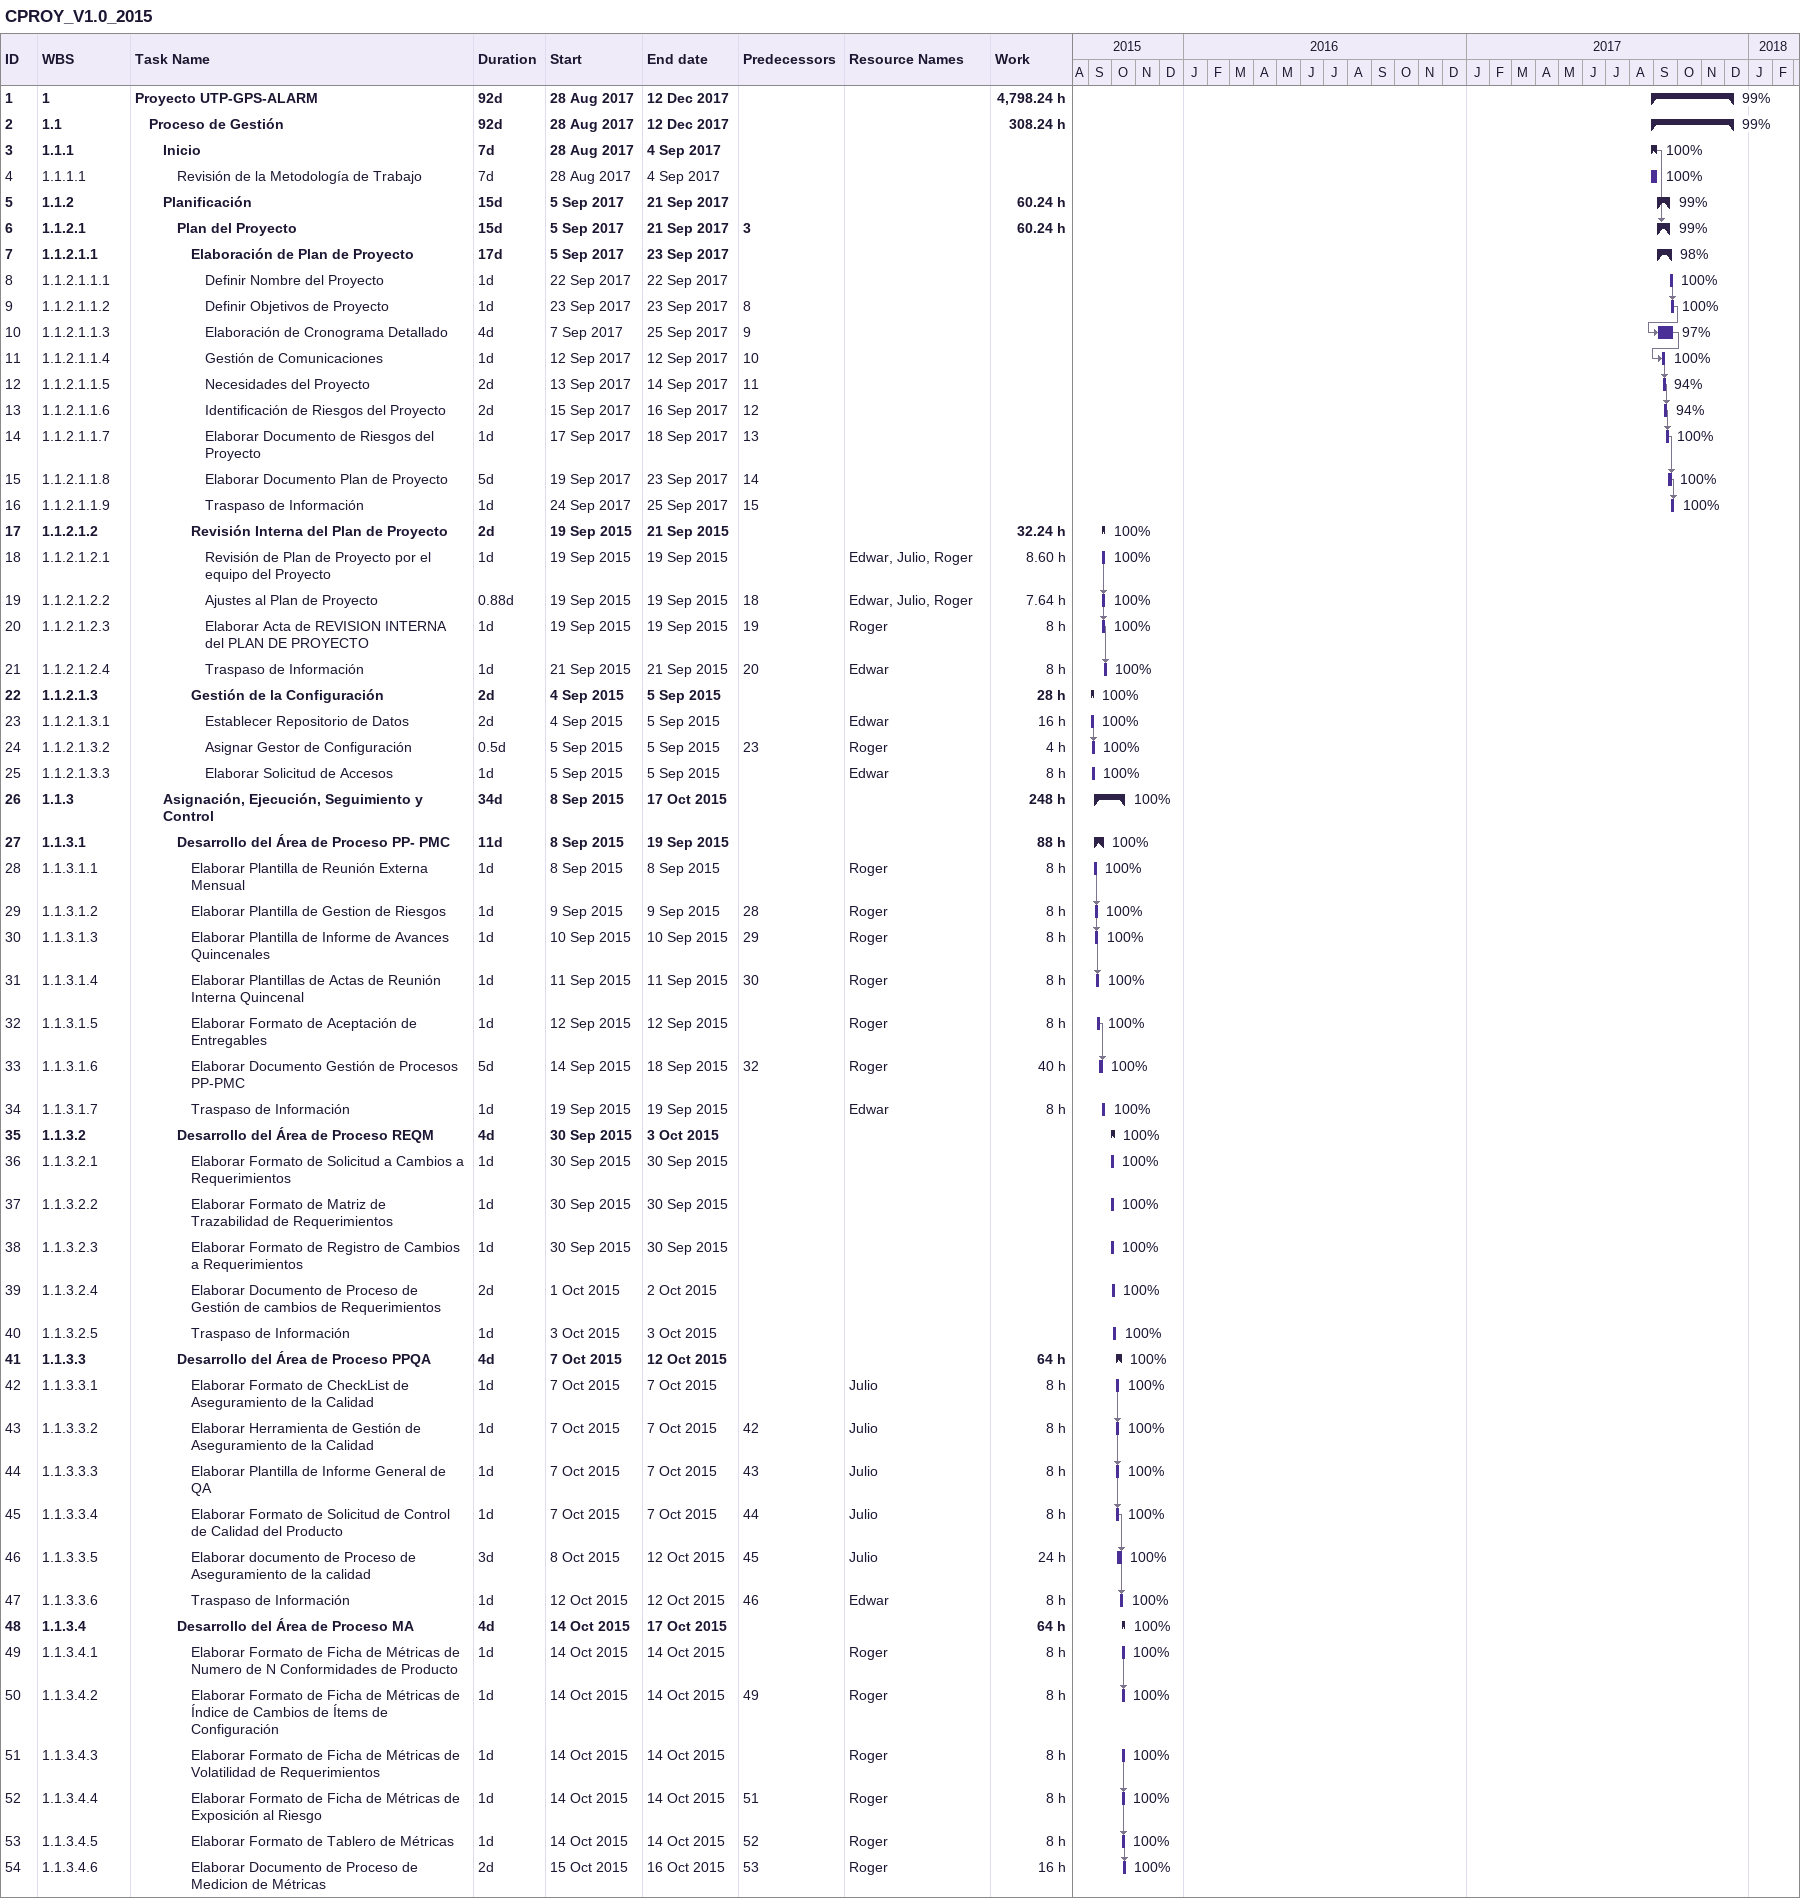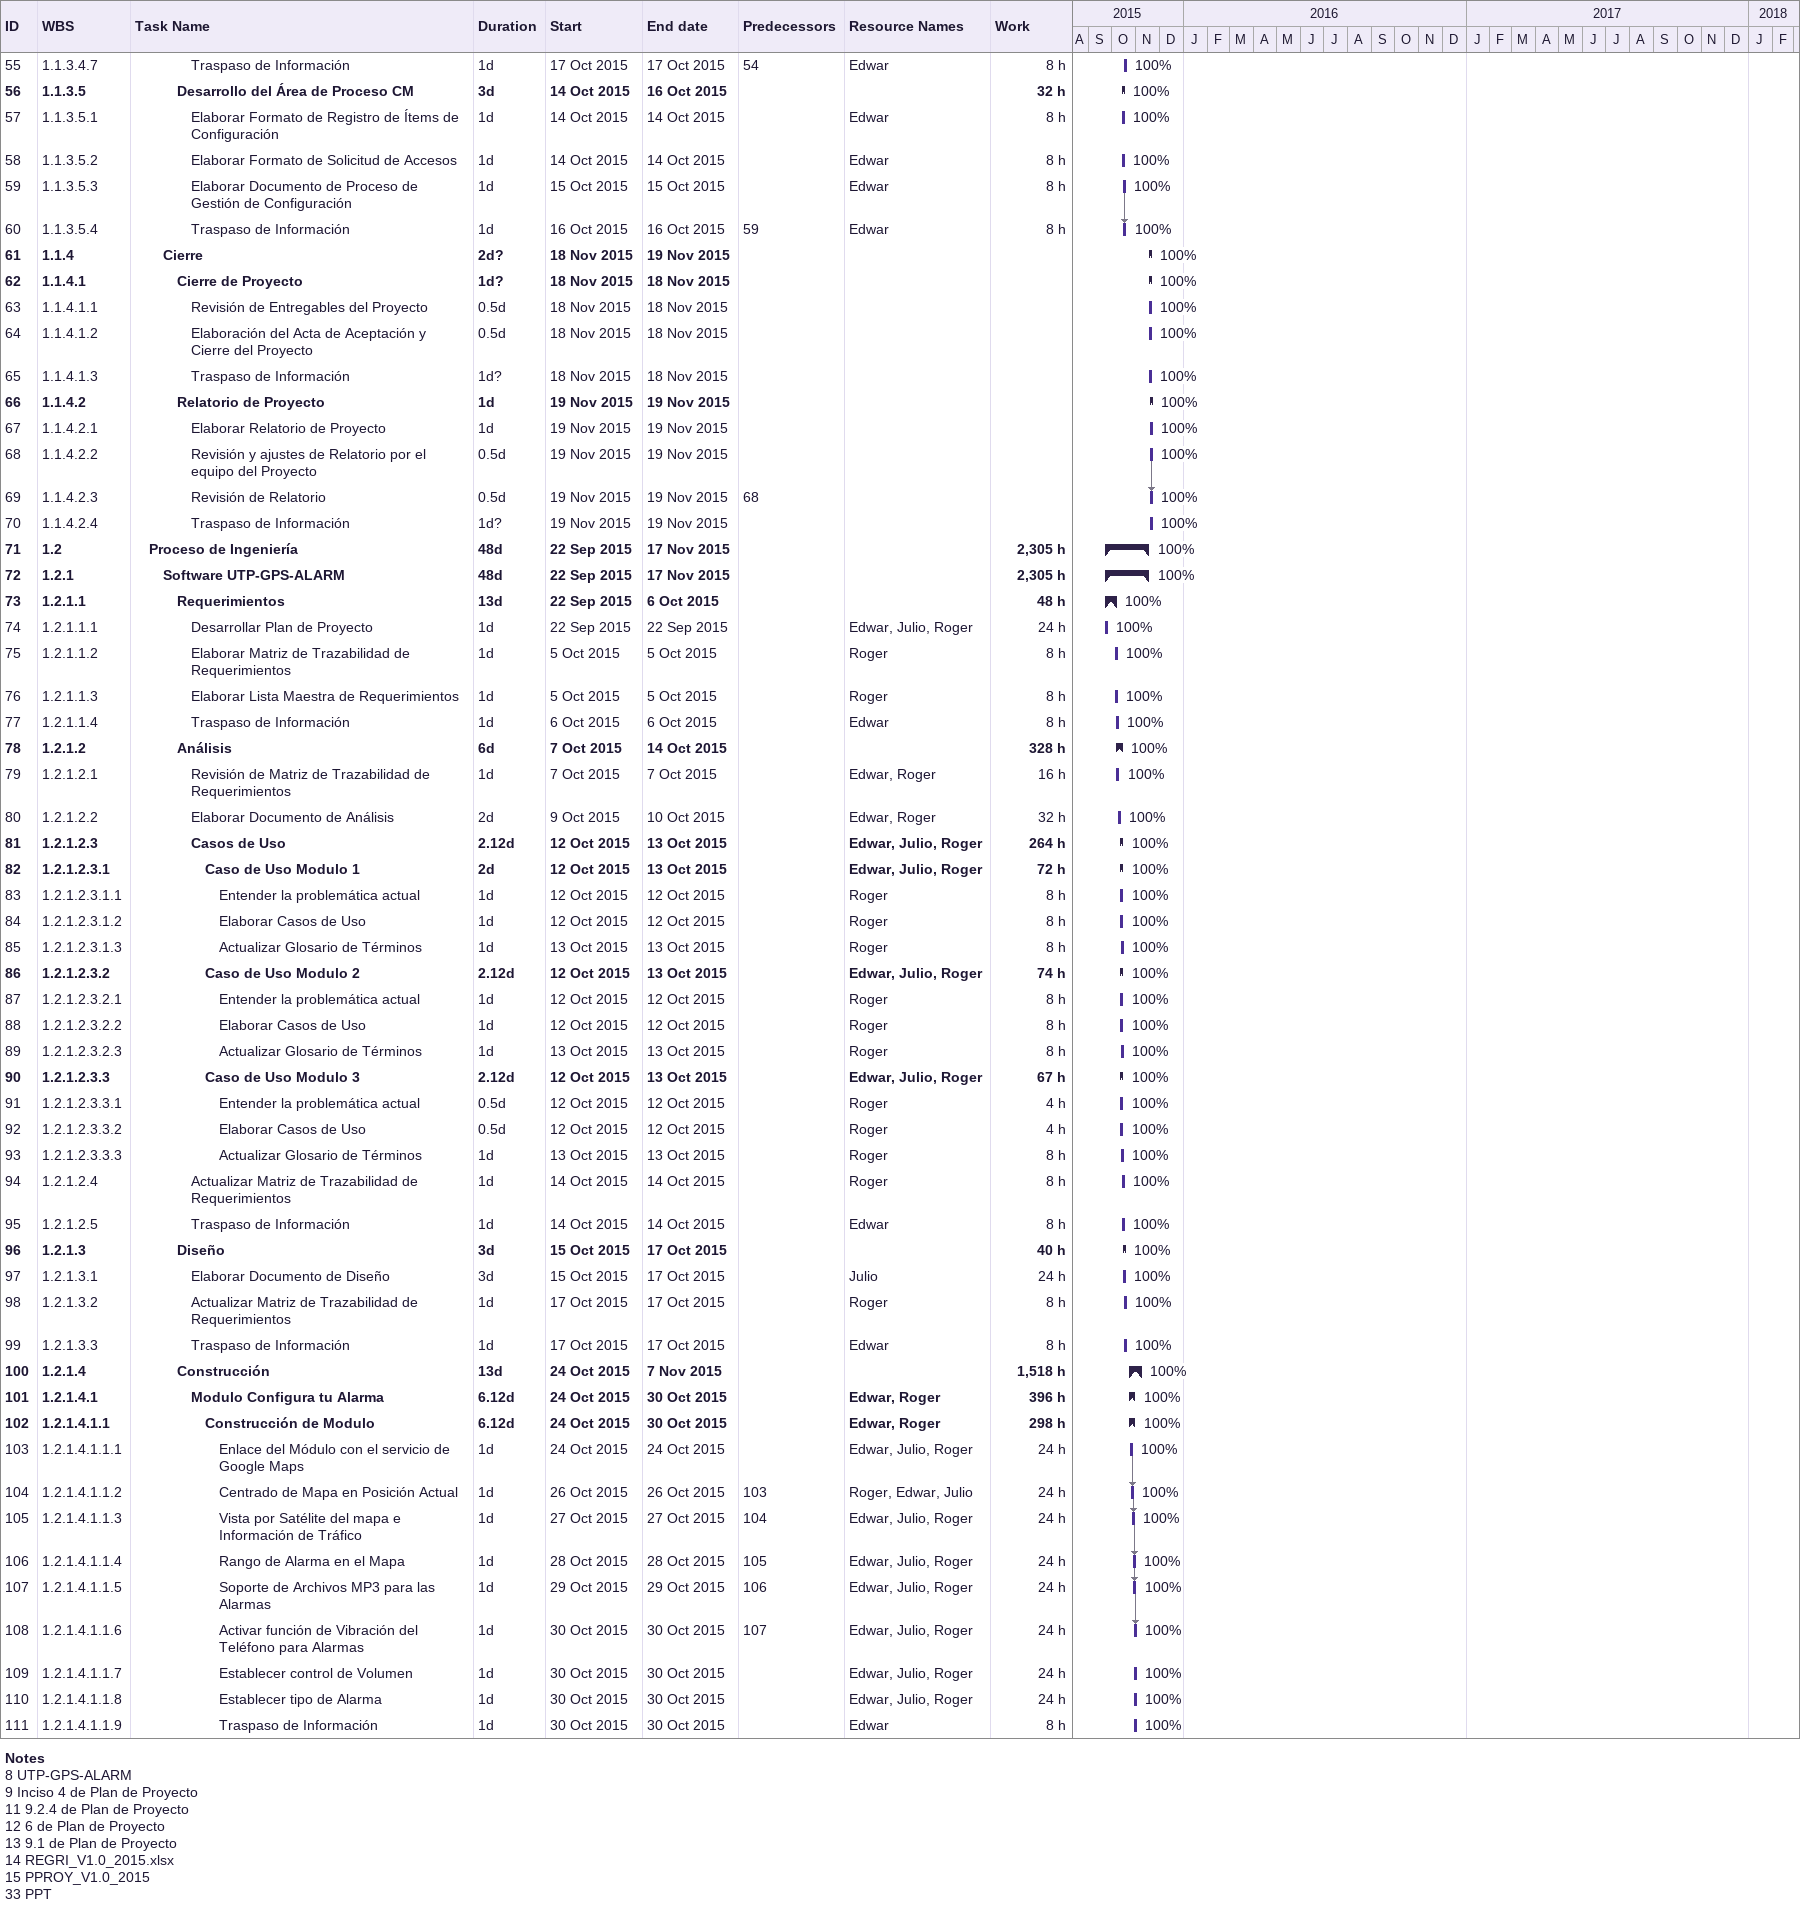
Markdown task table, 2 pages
CPROY_V1.0_2015

| ID | WBS | Task | Duration | Start | Finish | Predecessors | Resources | % complete | Work (h) |
|---|---|---|---|---|---|---|---|---|---|
| 1 | 1 | **Proyecto UTP-GPS-ALARM** | 92d | 2017-08-28 | 2017-12-12 |  |  | 99 | 4798.24 |
| 2 | 1.1 | **Proceso de Gestión** | 92d | 2017-08-28 | 2017-12-12 |  |  | 99 | 308.24 |
| 3 | 1.1.1 | **Inicio** | 7d | 2017-08-28 | 2017-09-04 |  |  | 100 |  |
| 4 | 1.1.1.1 | Revisión de la Metodología de Trabajo | 7d | 2017-08-28 | 2017-09-04 |  |  | 100 |  |
| 5 | 1.1.2 | **Planificación** | 15d | 2017-09-05 | 2017-09-21 |  |  | 99 | 60.24 |
| 6 | 1.1.2.1 | **Plan del Proyecto** | 15d | 2017-09-05 | 2017-09-21 | 3 |  | 99 | 60.24 |
| 7 | 1.1.2.1.1 | **Elaboración de Plan de Proyecto** | 17d | 2017-09-05 | 2017-09-23 |  |  | 98 |  |
| 8 | 1.1.2.1.1.1 | Definir Nombre del Proyecto | 1d | 2017-09-22 | 2017-09-22 |  |  | 100 |  |
| 9 | 1.1.2.1.1.2 | Definir Objetivos de Proyecto | 1d | 2017-09-23 | 2017-09-23 | 8 |  | 100 |  |
| 10 | 1.1.2.1.1.3 | Elaboración de Cronograma Detallado | 4d | 2017-09-07 | 2017-09-25 | 9 |  | 97 |  |
| 11 | 1.1.2.1.1.4 | Gestión de Comunicaciones | 1d | 2017-09-12 | 2017-09-12 | 10 |  | 100 |  |
| 12 | 1.1.2.1.1.5 | Necesidades del Proyecto | 2d | 2017-09-13 | 2017-09-14 | 11 |  | 94 |  |
| 13 | 1.1.2.1.1.6 | Identificación de Riesgos del Proyecto | 2d | 2017-09-15 | 2017-09-16 | 12 |  | 94 |  |
| 14 | 1.1.2.1.1.7 | Elaborar Documento de Riesgos del Proyecto | 1d | 2017-09-17 | 2017-09-18 | 13 |  | 100 |  |
| 15 | 1.1.2.1.1.8 | Elaborar Documento Plan de Proyecto | 5d | 2017-09-19 | 2017-09-23 | 14 |  | 100 |  |
| 16 | 1.1.2.1.1.9 | Traspaso de Información | 1d | 2017-09-24 | 2017-09-25 | 15 |  | 100 |  |
| 17 | 1.1.2.1.2 | **Revisión Interna del Plan de Proyecto** | 2d | 2015-09-19 | 2015-09-21 |  |  | 100 | 32.24 |
| 18 | 1.1.2.1.2.1 | Revisión de Plan de Proyecto por el equipo del Proyecto | 1d | 2015-09-19 | 2015-09-19 |  | Edwar, Julio, Roger | 100 | 8.60 |
| 19 | 1.1.2.1.2.2 | Ajustes al Plan de Proyecto | 0.88d | 2015-09-19 | 2015-09-19 | 18 | Edwar, Julio, Roger | 100 | 7.64 |
| 20 | 1.1.2.1.2.3 | Elaborar Acta de REVISION INTERNA del PLAN DE PROYECTO | 1d | 2015-09-19 | 2015-09-19 | 19 | Roger | 100 | 8 |
| 21 | 1.1.2.1.2.4 | Traspaso de Información | 1d | 2015-09-21 | 2015-09-21 | 20 | Edwar | 100 | 8 |
| 22 | 1.1.2.1.3 | **Gestión de la Configuración** | 2d | 2015-09-04 | 2015-09-05 |  |  | 100 | 28 |
| 23 | 1.1.2.1.3.1 | Establecer Repositorio de Datos | 2d | 2015-09-04 | 2015-09-05 |  | Edwar | 100 | 16 |
| 24 | 1.1.2.1.3.2 | Asignar Gestor de Configuración | 0.5d | 2015-09-05 | 2015-09-05 | 23 | Roger | 100 | 4 |
| 25 | 1.1.2.1.3.3 | Elaborar Solicitud de Accesos | 1d | 2015-09-05 | 2015-09-05 |  | Edwar | 100 | 8 |
| 26 | 1.1.3 | **Asignación, Ejecución, Seguimiento y Control** | 34d | 2015-09-08 | 2015-10-17 |  |  | 100 | 248 |
| 27 | 1.1.3.1 | **Desarrollo del Área de Proceso PP- PMC** | 11d | 2015-09-08 | 2015-09-19 |  |  | 100 | 88 |
| 28 | 1.1.3.1.1 | Elaborar Plantilla de Reunión Externa Mensual | 1d | 2015-09-08 | 2015-09-08 |  | Roger | 100 | 8 |
| 29 | 1.1.3.1.2 | Elaborar Plantilla de Gestion de Riesgos | 1d | 2015-09-09 | 2015-09-09 | 28 | Roger | 100 | 8 |
| 30 | 1.1.3.1.3 | Elaborar Plantilla de Informe de Avances Quincenales | 1d | 2015-09-10 | 2015-09-10 | 29 | Roger | 100 | 8 |
| 31 | 1.1.3.1.4 | Elaborar Plantillas de Actas de Reunión Interna Quincenal | 1d | 2015-09-11 | 2015-09-11 | 30 | Roger | 100 | 8 |
| 32 | 1.1.3.1.5 | Elaborar Formato de Aceptación de Entregables | 1d | 2015-09-12 | 2015-09-12 |  | Roger | 100 | 8 |
| 33 | 1.1.3.1.6 | Elaborar Documento Gestión de Procesos PP-PMC | 5d | 2015-09-14 | 2015-09-18 | 32 | Roger | 100 | 40 |
| 34 | 1.1.3.1.7 | Traspaso de Información | 1d | 2015-09-19 | 2015-09-19 |  | Edwar | 100 | 8 |
| 35 | 1.1.3.2 | **Desarrollo del Área de Proceso REQM** | 4d | 2015-09-30 | 2015-10-03 |  |  | 100 |  |
| 36 | 1.1.3.2.1 | Elaborar Formato de Solicitud a Cambios a Requerimientos | 1d | 2015-09-30 | 2015-09-30 |  |  | 100 |  |
| 37 | 1.1.3.2.2 | Elaborar Formato de Matriz de Trazabilidad de Requerimientos | 1d | 2015-09-30 | 2015-09-30 |  |  | 100 |  |
| 38 | 1.1.3.2.3 | Elaborar Formato de Registro de Cambios a Requerimientos | 1d | 2015-09-30 | 2015-09-30 |  |  | 100 |  |
| 39 | 1.1.3.2.4 | Elaborar Documento de Proceso de Gestión de cambios de Requerimientos | 2d | 2015-10-01 | 2015-10-02 |  |  | 100 |  |
| 40 | 1.1.3.2.5 | Traspaso de Información | 1d | 2015-10-03 | 2015-10-03 |  |  | 100 |  |
| 41 | 1.1.3.3 | **Desarrollo del Área de Proceso PPQA** | 4d | 2015-10-07 | 2015-10-12 |  |  | 100 | 64 |
| 42 | 1.1.3.3.1 | Elaborar Formato de CheckList de Aseguramiento de la Calidad | 1d | 2015-10-07 | 2015-10-07 |  | Julio | 100 | 8 |
| 43 | 1.1.3.3.2 | Elaborar Herramienta de Gestión de Aseguramiento de la Calidad | 1d | 2015-10-07 | 2015-10-07 | 42 | Julio | 100 | 8 |
| 44 | 1.1.3.3.3 | Elaborar Plantilla de Informe General de QA | 1d | 2015-10-07 | 2015-10-07 | 43 | Julio | 100 | 8 |
| 45 | 1.1.3.3.4 | Elaborar Formato de Solicitud de Control de Calidad del Producto | 1d | 2015-10-07 | 2015-10-07 | 44 | Julio | 100 | 8 |
| 46 | 1.1.3.3.5 | Elaborar documento de Proceso de Aseguramiento de la calidad | 3d | 2015-10-08 | 2015-10-12 | 45 | Julio | 100 | 24 |
| 47 | 1.1.3.3.6 | Traspaso de Información | 1d | 2015-10-12 | 2015-10-12 | 46 | Edwar | 100 | 8 |
| 48 | 1.1.3.4 | **Desarrollo del Área de Proceso MA** | 4d | 2015-10-14 | 2015-10-17 |  |  | 100 | 64 |
| 49 | 1.1.3.4.1 | Elaborar Formato de Ficha de Métricas de Numero de N Conformidades de Producto | 1d | 2015-10-14 | 2015-10-14 |  | Roger | 100 | 8 |
| 50 | 1.1.3.4.2 | Elaborar Formato de Ficha de Métricas de Índice de Cambios de Ítems de Configuración | 1d | 2015-10-14 | 2015-10-14 | 49 | Roger | 100 | 8 |
| 51 | 1.1.3.4.3 | Elaborar Formato de Ficha de Métricas de Volatilidad de Requerimientos | 1d | 2015-10-14 | 2015-10-14 |  | Roger | 100 | 8 |
| 52 | 1.1.3.4.4 | Elaborar Formato de Ficha de Métricas de Exposición al Riesgo | 1d | 2015-10-14 | 2015-10-14 | 51 | Roger | 100 | 8 |
| 53 | 1.1.3.4.5 | Elaborar Formato de Tablero de Métricas | 1d | 2015-10-14 | 2015-10-14 | 52 | Roger | 100 | 8 |
| 54 | 1.1.3.4.6 | Elaborar Documento de Proceso de Medicion de Métricas | 2d | 2015-10-15 | 2015-10-16 | 53 | Roger | 100 | 16 |
| 55 | 1.1.3.4.7 | Traspaso de Información | 1d | 2015-10-17 | 2015-10-17 | 54 | Edwar | 100 | 8 |
| 56 | 1.1.3.5 | **Desarrollo del Área de Proceso CM** | 3d | 2015-10-14 | 2015-10-16 |  |  | 100 | 32 |
| 57 | 1.1.3.5.1 | Elaborar Formato de Registro de Ítems de Configuración | 1d | 2015-10-14 | 2015-10-14 |  | Edwar | 100 | 8 |
| 58 | 1.1.3.5.2 | Elaborar Formato de Solicitud de Accesos | 1d | 2015-10-14 | 2015-10-14 |  | Edwar | 100 | 8 |
| 59 | 1.1.3.5.3 | Elaborar Documento de Proceso de Gestión de Configuración | 1d | 2015-10-15 | 2015-10-15 |  | Edwar | 100 | 8 |
| 60 | 1.1.3.5.4 | Traspaso de Información | 1d | 2015-10-16 | 2015-10-16 | 59 | Edwar | 100 | 8 |
| 61 | 1.1.4 | **Cierre** | 2d? | 2015-11-18 | 2015-11-19 |  |  | 100 |  |
| 62 | 1.1.4.1 | **Cierre de Proyecto** | 1d? | 2015-11-18 | 2015-11-18 |  |  | 100 |  |
| 63 | 1.1.4.1.1 | Revisión de Entregables del Proyecto | 0.5d | 2015-11-18 | 2015-11-18 |  |  | 100 |  |
| 64 | 1.1.4.1.2 | Elaboración del Acta de Aceptación y Cierre del Proyecto | 0.5d | 2015-11-18 | 2015-11-18 |  |  | 100 |  |
| 65 | 1.1.4.1.3 | Traspaso de Información | 1d? | 2015-11-18 | 2015-11-18 |  |  | 100 |  |
| 66 | 1.1.4.2 | **Relatorio de Proyecto** | 1d | 2015-11-19 | 2015-11-19 |  |  | 100 |  |
| 67 | 1.1.4.2.1 | Elaborar Relatorio de Proyecto | 1d | 2015-11-19 | 2015-11-19 |  |  | 100 |  |
| 68 | 1.1.4.2.2 | Revisión y ajustes de Relatorio por el equipo del Proyecto | 0.5d | 2015-11-19 | 2015-11-19 |  |  | 100 |  |
| 69 | 1.1.4.2.3 | Revisión de Relatorio | 0.5d | 2015-11-19 | 2015-11-19 | 68 |  | 100 |  |
| 70 | 1.1.4.2.4 | Traspaso de Información | 1d? | 2015-11-19 | 2015-11-19 |  |  | 100 |  |
| 71 | 1.2 | **Proceso de Ingeniería** | 48d | 2015-09-22 | 2015-11-17 |  |  | 100 | 2305 |
| 72 | 1.2.1 | **Software UTP-GPS-ALARM** | 48d | 2015-09-22 | 2015-11-17 |  |  | 100 | 2305 |
| 73 | 1.2.1.1 | **Requerimientos** | 13d | 2015-09-22 | 2015-10-06 |  |  | 100 | 48 |
| 74 | 1.2.1.1.1 | Desarrollar Plan de Proyecto | 1d | 2015-09-22 | 2015-09-22 |  | Edwar, Julio, Roger | 100 | 24 |
| 75 | 1.2.1.1.2 | Elaborar Matriz de Trazabilidad de Requerimientos | 1d | 2015-10-05 | 2015-10-05 |  | Roger | 100 | 8 |
| 76 | 1.2.1.1.3 | Elaborar Lista Maestra de Requerimientos | 1d | 2015-10-05 | 2015-10-05 |  | Roger | 100 | 8 |
| 77 | 1.2.1.1.4 | Traspaso de Información | 1d | 2015-10-06 | 2015-10-06 |  | Edwar | 100 | 8 |
| 78 | 1.2.1.2 | **Análisis** | 6d | 2015-10-07 | 2015-10-14 |  |  | 100 | 328 |
| 79 | 1.2.1.2.1 | Revisión de Matriz de Trazabilidad de Requerimientos | 1d | 2015-10-07 | 2015-10-07 |  | Edwar, Roger | 100 | 16 |
| 80 | 1.2.1.2.2 | Elaborar Documento de Análisis | 2d | 2015-10-09 | 2015-10-10 |  | Edwar, Roger | 100 | 32 |
| 81 | 1.2.1.2.3 | **Casos de Uso** | 2.12d | 2015-10-12 | 2015-10-13 |  | Edwar, Julio, Roger | 100 | 264 |
| 82 | 1.2.1.2.3.1 | **Caso de Uso Modulo 1** | 2d | 2015-10-12 | 2015-10-13 |  | Edwar, Julio, Roger | 100 | 72 |
| 83 | 1.2.1.2.3.1.1 | Entender la problemática actual | 1d | 2015-10-12 | 2015-10-12 |  | Roger | 100 | 8 |
| 84 | 1.2.1.2.3.1.2 | Elaborar Casos de Uso | 1d | 2015-10-12 | 2015-10-12 |  | Roger | 100 | 8 |
| 85 | 1.2.1.2.3.1.3 | Actualizar Glosario de Términos | 1d | 2015-10-13 | 2015-10-13 |  | Roger | 100 | 8 |
| 86 | 1.2.1.2.3.2 | **Caso de Uso Modulo 2** | 2.12d | 2015-10-12 | 2015-10-13 |  | Edwar, Julio, Roger | 100 | 74 |
| 87 | 1.2.1.2.3.2.1 | Entender la problemática actual | 1d | 2015-10-12 | 2015-10-12 |  | Roger | 100 | 8 |
| 88 | 1.2.1.2.3.2.2 | Elaborar Casos de Uso | 1d | 2015-10-12 | 2015-10-12 |  | Roger | 100 | 8 |
| 89 | 1.2.1.2.3.2.3 | Actualizar Glosario de Términos | 1d | 2015-10-13 | 2015-10-13 |  | Roger | 100 | 8 |
| 90 | 1.2.1.2.3.3 | **Caso de Uso Modulo 3** | 2.12d | 2015-10-12 | 2015-10-13 |  | Edwar, Julio, Roger | 100 | 67 |
| 91 | 1.2.1.2.3.3.1 | Entender la problemática actual | 0.5d | 2015-10-12 | 2015-10-12 |  | Roger | 100 | 4 |
| 92 | 1.2.1.2.3.3.2 | Elaborar Casos de Uso | 0.5d | 2015-10-12 | 2015-10-12 |  | Roger | 100 | 4 |
| 93 | 1.2.1.2.3.3.3 | Actualizar Glosario de Términos | 1d | 2015-10-13 | 2015-10-13 |  | Roger | 100 | 8 |
| 94 | 1.2.1.2.4 | Actualizar Matriz de Trazabilidad de Requerimientos | 1d | 2015-10-14 | 2015-10-14 |  | Roger | 100 | 8 |
| 95 | 1.2.1.2.5 | Traspaso de Información | 1d | 2015-10-14 | 2015-10-14 |  | Edwar | 100 | 8 |
| 96 | 1.2.1.3 | **Diseño** | 3d | 2015-10-15 | 2015-10-17 |  |  | 100 | 40 |
| 97 | 1.2.1.3.1 | Elaborar Documento de Diseño | 3d | 2015-10-15 | 2015-10-17 |  | Julio | 100 | 24 |
| 98 | 1.2.1.3.2 | Actualizar Matriz de Trazabilidad de Requerimientos | 1d | 2015-10-17 | 2015-10-17 |  | Roger | 100 | 8 |
| 99 | 1.2.1.3.3 | Traspaso de Información | 1d | 2015-10-17 | 2015-10-17 |  | Edwar | 100 | 8 |
| 100 | 1.2.1.4 | **Construcción** | 13d | 2015-10-24 | 2015-11-07 |  |  | 100 | 1518 |
| 101 | 1.2.1.4.1 | **Modulo Configura tu Alarma** | 6.12d | 2015-10-24 | 2015-10-30 |  | Edwar, Roger | 100 | 396 |
| 102 | 1.2.1.4.1.1 | **Construcción de Modulo** | 6.12d | 2015-10-24 | 2015-10-30 |  | Edwar, Roger | 100 | 298 |
| 103 | 1.2.1.4.1.1.1 | Enlace del Módulo con el servicio de Google Maps | 1d | 2015-10-24 | 2015-10-24 |  | Edwar, Julio, Roger | 100 | 24 |
| 104 | 1.2.1.4.1.1.2 | Centrado de Mapa en Posición Actual | 1d | 2015-10-26 | 2015-10-26 | 103 | Roger, Edwar, Julio | 100 | 24 |
| 105 | 1.2.1.4.1.1.3 | Vista por Satélite del mapa e Información de Tráfico | 1d | 2015-10-27 | 2015-10-27 | 104 | Edwar, Julio, Roger | 100 | 24 |
| 106 | 1.2.1.4.1.1.4 | Rango de Alarma en el Mapa | 1d | 2015-10-28 | 2015-10-28 | 105 | Edwar, Julio, Roger | 100 | 24 |
| 107 | 1.2.1.4.1.1.5 | Soporte de Archivos MP3 para las Alarmas | 1d | 2015-10-29 | 2015-10-29 | 106 | Edwar, Julio, Roger | 100 | 24 |
| 108 | 1.2.1.4.1.1.6 | Activar función de Vibración del Teléfono para Alarmas | 1d | 2015-10-30 | 2015-10-30 | 107 | Edwar, Julio, Roger | 100 | 24 |
| 109 | 1.2.1.4.1.1.7 | Establecer control de Volumen | 1d | 2015-10-30 | 2015-10-30 |  | Edwar, Julio, Roger | 100 | 24 |
| 110 | 1.2.1.4.1.1.8 | Establecer tipo de Alarma | 1d | 2015-10-30 | 2015-10-30 |  | Edwar, Julio, Roger | 100 | 24 |
| 111 | 1.2.1.4.1.1.9 | Traspaso de Información | 1d | 2015-10-30 | 2015-10-30 |  | Edwar | 100 | 8 |

Notes
- 8: UTP-GPS-ALARM
- 9: Inciso 4 de Plan de Proyecto
- 11: 9.2.4 de Plan de Proyecto
- 12: 6 de Plan de Proyecto
- 13: 9.1 de Plan de Proyecto
- 14: REGRI_V1.0_2015.xlsx
- 15: PPROY_V1.0_2015
- 33: PPT
